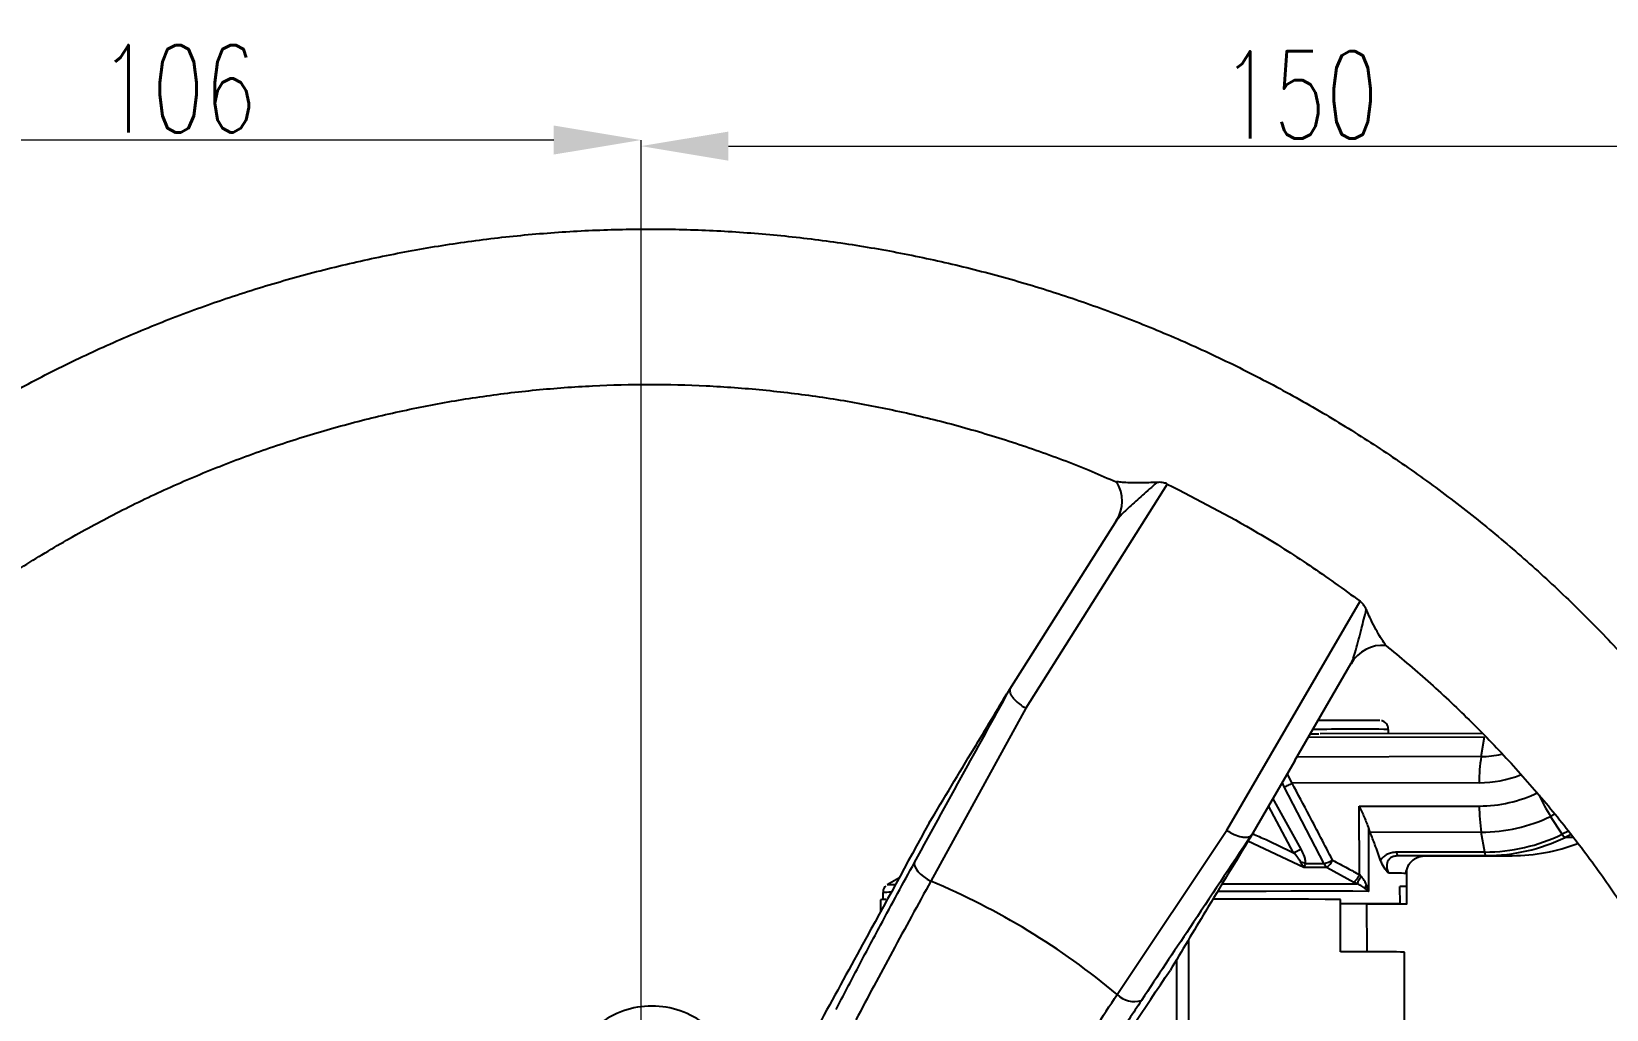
# Model space of a CAD drawing. Header units: millimetres. Extents: x 2462 to 4142, y 835 to 2023.
# Drawn here: x 2991.1 to 3171.5, y 1397.8 to 1509.8 of the extents above; entities that cross this region are included whole.
import ezdxf

# ---------------------------------------------------------------- set-up
doc = ezdxf.new("R2010")
doc.units = ezdxf.units.MM
doc.layers.add('标注', color=3, linetype='Continuous', lineweight=13)
doc.styles.add('SLDTEXTSTYLE1', font='txt.shx', dxfattribs={"width": 0.7, "bigfont": 'gbcbig.shx'})
doc.dimstyles.new('SLDDIMSTYLE12$0', dxfattribs={"dimtxt": 12, "dimasz": 10, "dimexe": 0, "dimexo": 0.0625, "dimgap": 0.875, "dimtad": 1, "dimdec": 1, "dimlfac": 1.8, "dimrnd": 1e-09, "dimzin": 12, "dimdsep": 46, "dimtxsty": 'SLDTEXTSTYLE1', "dimcen": 0.09, "dimdle": 8.16, "dimclrd": 3, "dimclre": 3, "dimadec": 0, "dimazin": 3, "dimtfac": 1, "dimtdec": 1, "dimtofl": 0, "dimtmove": 0, "dimatfit": 3, "dimfxl": 0, "dimfrac": 2, "dimtolj": 1, "dimlwd": 5, "dimlwe": 5, "dimarcsym": 0})

# ---------------------------------------------------------------- blocks, each defined once
blk = doc.blocks.new('*D34')
at = {"layer": 'Defpoints', "color": 0, "transparency": 16777216}
for p in [(2954.9, 1497.4), (2954.9, 1361.7), (3060.93, 1336.99)]:
    blk.add_point(p, dxfattribs=at)
at = {"layer": '标注', "color": 3, "linetype": 'Continuous', "lineweight": 5, "transparency": 16777216}
for p, q in [((2954.9, 1361.76), (2954.9, 1497.4)), ((3050.93, 1497.4), (2964.9, 1497.4))]:
    blk.add_line(p, q, dxfattribs=at)
at = {"layer": '标注', "color": 3, "lineweight": 5, "transparency": 16777216}
blk.add_line((3060.93, 1337.05), (3060.93, 1497.4), dxfattribs=at)
at = {"layer": '标注', "color": 3, "transparency": 16777216}
for points in [[(2964.9, 1499.07), (2964.9, 1495.74), (2954.9, 1497.4)], [(3050.93, 1499.07), (3050.93, 1495.74), (3060.93, 1497.4)]]:
    blk.add_solid(points, dxfattribs=at)
at = {"layer": '标注', "color": 0, "transparency": 16777216, "insert": (3007.92, 1503.28), "char_height": 10, "attachment_point": 5, "style": 'SLDTEXTSTYLE1'}
blk.add_mtext('\\A1;106', dxfattribs=at)
blk = doc.blocks.new('*D36')
at = {"layer": 'Defpoints', "color": 0, "transparency": 16777216}
for p in [(3211.81, 1496.71), (3211.81, 1408.49), (3060.93, 1338.39)]:
    blk.add_point(p, dxfattribs=at)
at = {"layer": '标注', "color": 3, "lineweight": 5, "transparency": 16777216}
blk.add_line((3060.93, 1338.46), (3060.93, 1496.71), dxfattribs=at)
at = {"layer": '标注', "color": 3, "linetype": 'Continuous', "lineweight": 5, "transparency": 16777216}
for p, q in [((3070.93, 1496.71), (3201.81, 1496.71)), ((3211.81, 1408.55), (3211.81, 1496.71))]:
    blk.add_line(p, q, dxfattribs=at)
at = {"layer": '标注', "color": 3, "transparency": 16777216}
for points in [[(3070.93, 1498.37), (3070.93, 1495.04), (3060.93, 1496.71)], [(3201.81, 1498.37), (3201.81, 1495.04), (3211.81, 1496.71)]]:
    blk.add_solid(points, dxfattribs=at)
at = {"layer": '标注', "color": 0, "transparency": 16777216, "insert": (3136.37, 1502.58), "char_height": 10, "attachment_point": 5, "style": 'SLDTEXTSTYLE1'}
blk.add_mtext('\\A1;150', dxfattribs=at)
blk = doc.blocks.new('*D30')
at = {"layer": 'Defpoints', "color": 0, "transparency": 16777216}
for p in [(3329.81, 1449.68), (3061.5, 1335.58), (3356.79, 1335.58)]:
    blk.add_point(p, dxfattribs=at)
at = {"layer": '标注', "color": 3, "lineweight": 5, "transparency": 16777216}
blk.add_line((3329.87, 1449.68), (3356.79, 1449.68), dxfattribs=at)
at = {"layer": '标注', "color": 3, "linetype": 'Continuous', "lineweight": 5, "transparency": 16777216}
for p, q in [((3356.79, 1439.68), (3356.79, 1345.58)), ((3061.56, 1335.58), (3356.79, 1335.58))]:
    blk.add_line(p, q, dxfattribs=at)
at = {"layer": '标注', "color": 3, "transparency": 16777216}
for points in [[(3355.13, 1439.68), (3358.46, 1439.68), (3356.79, 1449.68)], [(3355.13, 1345.58), (3358.46, 1345.58), (3356.79, 1335.58)]]:
    blk.add_solid(points, dxfattribs=at)
at = {"layer": '标注', "color": 0, "transparency": 16777216, "insert": (3350.92, 1392.63), "char_height": 10, "attachment_point": 5, "rotation": 90, "style": 'SLDTEXTSTYLE1'}
blk.add_mtext('\\A1;115', dxfattribs=at)

msp = doc.modelspace()

# ---------------------------------------------------------------- linework, layer by layer
at = {"color": 7, "linetype": 'Continuous', "lineweight": 25}
for p, q in [((3121.185, 1457.994), (3104.988, 1432.311)), ((3115.381, 1453.832), (3103.116, 1434.432)), ((3127.993, 1418.322), (3143.259, 1444.572)), ((3135.786, 1426.304), (3142.261, 1437.465)), ((3104.988, 1432.311), (3094.114, 1412.482)), ((3137.339, 1428.981), (3157.514, 1429.025)), ((3137.57, 1429.38), (3138.532, 1429.382)), ((3157.254, 1429.423), (3138.702, 1429.383)), ((3146.514, 1429.399), (3146.514, 1429.884)), ((3157.131, 1426.761), (3157.514, 1429.025)), ((3157.131, 1426.761), (3136.024, 1426.715)), ((3135.776, 1426.287), (3130.705, 1417.547)), ((3135.483, 1423.716), (3134.931, 1424.832)), ((3134.59, 1423.283), (3134.361, 1423.849)), ((3139.156, 1414.48), (3134.59, 1423.283)), ((3156.908, 1423.762), (3135.483, 1423.716)), ((3136.524, 1416.144), (3133.287, 1421.997)), ((3135.653, 1415.746), (3132.788, 1421.137)), ((3143.17, 1421.066), (3156.912, 1421.095)), ((3143.183, 1413.238), (3143.17, 1421.066)), ((3165.572, 1420.15), (3165.081, 1419.914)), ((3166.403, 1417.859), (3165.081, 1419.914)), ((3115.455, 1399.506), (3127.993, 1418.322)), ((3144.269, 1411.323), (3144.257, 1418.533)), ((3157.145, 1418.094), (3144.426, 1418.066)), ((3157.537, 1415.825), (3157.145, 1418.094)), ((3167.121, 1418.203), (3166.403, 1417.859)), ((3167.426, 1417.82), (3166.75, 1417.495)), ((3136.825, 1414.048), (3130.409, 1417.055)), ((3157.537, 1415.825), (3147.46, 1415.803)), ((3167.689, 1417.489), (3166.75, 1417.495)), ((3136.825, 1414.048), (3136.674, 1414.243)), ((3136.825, 1414.048), (3136.894, 1414.183)), ((3139.476, 1414.047), (3142.547, 1412.372)), ((3147.219, 1415.353), (3147.61, 1415.433)), ((3157.72, 1415.424), (3147.643, 1415.402)), ((3150.608, 1415.383), (3160.684, 1415.405)), ((3160.684, 1415.405), (3157.72, 1415.424)), ((3090.46, 1412.84), (3089.124, 1412.065)), ((3142.898, 1412.189), (3142.547, 1412.372)), ((3143.36, 1413.054), (3143.183, 1413.238)), ((3148.624, 1411.878), (3148.621, 1413.731)), ((3088.351, 1410.366), (3088.351, 1408.982)), ((3088.625, 1411.198), (3088.627, 1410.373)), ((3141.004, 1404.403), (3141.004, 1410.403)), ((3144.269, 1411.323), (3143.807, 1411.699)), ((3144.269, 1411.323), (3144, 1412.075)), ((3147.837, 1409.89), (3147.834, 1411.89)), ((3148.627, 1409.878), (3148.624, 1411.878)), ((3144.057, 1404.395), (3144.048, 1409.88)), ((3123.624, 1405.791), (3123.624, 1390.421)), ((3122.281, 1393.783), (3122.281, 1403.561)), ((3148.351, 1384.939), (3148.351, 1404.366))]:
    msp.add_line(p, q, dxfattribs=at)
at = {"color": 7, "linetype": 'Continuous', "lineweight": 25, "flags": 128}
for points in [[(3157.72, 1415.424), (3157.694, 1415.43), (3157.668, 1415.451), (3157.642, 1415.484), (3157.618, 1415.53), (3157.595, 1415.588), (3157.574, 1415.657), (3157.554, 1415.736), (3157.537, 1415.825)], [(3092.243, 1414.624), (3092.217, 1414.412), (3092.276, 1414.164), (3092.42, 1413.889), (3092.642, 1413.597), (3092.934, 1413.3), (3093.286, 1413.008), (3093.684, 1412.732), (3094.114, 1412.482)], [(3127.527, 1412.184), (3130.464, 1412.187), (3133.376, 1412.189), (3136.108, 1412.19), (3138.625, 1412.191), (3140.898, 1412.19), (3142.898, 1412.189)], [(3141.004, 1410.403), (3139.255, 1410.406), (3137.355, 1410.409), (3135.318, 1410.412), (3133.16, 1410.415), (3130.894, 1410.417), (3128.538, 1410.419), (3126.457, 1410.42)], [(3144.269, 1411.323), (3142.429, 1411.325), (3140.308, 1411.326), (3137.931, 1411.326), (3135.326, 1411.325), (3132.524, 1411.323), (3129.558, 1411.321), (3127, 1411.318)], [(3147.837, 1409.89), (3148.406, 1409.885), (3148.625, 1409.879), (3148.492, 1409.873), (3148.01, 1409.866), (3147.183, 1409.858), (3146.021, 1409.851), (3144.538, 1409.843), (3144.048, 1409.84)]]:
    msp.add_lwpolyline(points, dxfattribs=at)
at = {"color": 7, "linetype": 'Continuous', "lineweight": 25}
for centre, radius, start, end in [((3111.855, 1456.026), 4.155, 326.9341, 32.56919), ((3145.842, 1435.361), 4.155, 84.81343, 150.46576), ((3142.332, 301.881), 1129.006, 89.838616, 90.197945), ((3142.627, 244.723), 1185.167, 89.812113, 90.231997), ((3175.189, 1423.911), 18.282, 171.03193, 180.46614), ((3157.108, 1436.888), 10.127, 270.12823, 283.35037), ((3156.876, 1436.76), 12.999, 270.13764, 291.5172), ((3156.872, 1436.654), 15.558, 270.15002, 295.69118), ((3183.425, 1431.539), 21.717, 205.10571, 212.36241), ((3175.261, 1421.011), 18.349, 179.73661, 189.14742), ((3157.097, 1436.51), 18.416, 270.15002, 295.69118), ((3157.483, 1436.4), 20.575, 270.14993, 295.69121), ((3167.099, 1418.176), 0.764, 204.49827, 242.89037), ((3157.665, 1436.38), 20.956, 270.15002, 295.69118), ((3160.632, 1436.339), 20.934, 270.14311, 291.15665), ((3136.382, 1413.172), 1.462, 63.48508, 86.10856), ((3136.497, 1413.161), 1.096, 68.77927, 80.71753), ((3136.524, -2697.394), 4111.442, 89.958872, 89.99581), ((3136.342, -2458.848), 3873.329, 89.958374, 89.989747), ((3136.912, 1420.612), 6.53, 290.10201, 299.21845), ((3140.046, 1414.803), 0.946, 199.94025, 232.96948), ((3137.779, 1415.926), 2.532, 312.07752, 336.40634), ((3148.068, 1248.372), 167.031, 89.1287, 90.14557), ((3061.961, 1335.565), 83.367, 50.08313, 67.31409), ((3146.426, 1241.314), 172.081, 89.30334, 89.9709), ((3088.907, 1396.539), 13.838, 89.85515, 92.30299), ((3089.574, 1381.559), 29.654, 90.13397, 91.83295), ((3090.072, 1381.294), 30.786, 90.22055, 91.76488), ((3144.94, 1411.356), 1.184, 142.60755, 163.15678), ((3147.949, 1392.686), 19.204, 87.98448, 90.34292), ((3141.596, -68.176), 1478.079, 89.758067, 90.02295), ((3141.741, 821.048), 583.355, 89.350821, 90.072416), ((3117.402, 1401.434), 2.74, 224.7263, 287.60812)]:
    msp.add_arc(centre, radius, start, end, dxfattribs=at)
for points, knots in [([(3213.473, 1332.152), (3213.492, 1333.403), (3213.546, 1336.96), (3213.389, 1342.825), (3212.905, 1349.73), (3212.102, 1356.606), (3210.987, 1363.438), (3209.561, 1370.212), (3207.827, 1376.914), (3205.79, 1383.53), (3203.453, 1390.046), (3200.82, 1396.449), (3197.899, 1402.725), (3194.694, 1408.861), (3191.212, 1414.844), (3187.461, 1420.662), (3183.448, 1426.303), (3179.182, 1431.755), (3174.672, 1437.007), (3169.927, 1442.047), (3164.957, 1446.865), (3159.772, 1451.452), (3154.383, 1455.797), (3148.801, 1459.892), (3143.039, 1463.728), (3137.107, 1467.297), (3131.019, 1470.592), (3124.786, 1473.605), (3118.423, 1476.331), (3111.942, 1478.763), (3105.356, 1480.897), (3098.681, 1482.729), (3091.928, 1484.254), (3085.113, 1485.469), (3078.25, 1486.372), (3071.352, 1486.96), (3064.435, 1487.234), (3057.512, 1487.191), (3050.599, 1486.833), (3043.709, 1486.159), (3036.858, 1485.172), (3030.058, 1483.873), (3023.325, 1482.265), (3016.672, 1480.352), (3010.113, 1478.137), (3003.662, 1475.625), (2997.333, 1472.821), (2991.138, 1469.732), (2985.091, 1466.362), (2979.203, 1462.721), (2973.488, 1458.814), (2967.958, 1454.651), (2962.622, 1450.24), (2957.494, 1445.59), (2952.584, 1440.711), (2947.901, 1435.612), (2943.455, 1430.306), (2939.257, 1424.802), (2935.313, 1419.112), (2931.634, 1413.248), (2928.226, 1407.222), (2925.097, 1401.047), (2922.253, 1394.736), (2919.699, 1388.302), (2917.442, 1381.757), (2915.486, 1375.117), (2913.835, 1368.394), (2912.492, 1361.603), (2911.461, 1354.758), (2910.743, 1347.872), (2910.341, 1340.962), (2910.254, 1334.039), (2910.483, 1327.121), (2911.027, 1320.22), (2911.886, 1313.35), (2913.057, 1306.528), (2914.539, 1299.766), (2916.327, 1293.078), (2918.419, 1286.479), (2920.81, 1279.982), (2923.494, 1273.602), (2926.467, 1267.35), (2929.723, 1261.241), (2933.253, 1255.286), (2937.052, 1249.499), (2941.111, 1243.891), (2945.422, 1238.474), (2949.975, 1233.26), (2954.761, 1228.259), (2959.771, 1223.481), (2964.994, 1218.938), (2970.418, 1214.637), (2976.033, 1210.588), (2981.827, 1206.799), (2987.788, 1203.279), (2993.903, 1200.035), (3000.16, 1197.073), (3006.545, 1194.4), (3013.046, 1192.021), (3019.649, 1189.941), (3026.34, 1188.164), (3033.104, 1186.695), (3039.929, 1185.536), (3046.8, 1184.689), (3053.702, 1184.157), (3060.621, 1183.941), (3067.543, 1184.04), (3074.453, 1184.455), (3081.337, 1185.185), (3088.18, 1186.229), (3094.969, 1187.583), (3101.689, 1189.247), (3108.326, 1191.215), (3114.866, 1193.483), (3121.296, 1196.048), (3127.602, 1198.904), (3133.771, 1202.044), (3139.791, 1205.463), (3145.648, 1209.153), (3151.331, 1213.106), (3156.827, 1217.315), (3162.126, 1221.77), (3167.216, 1226.462), (3172.086, 1231.381), (3176.727, 1236.518), (3181.129, 1241.861), (3185.282, 1247.399), (3189.178, 1253.121), (3192.809, 1259.015), (3196.168, 1265.068), (3199.246, 1271.269), (3202.039, 1277.603), (3204.539, 1284.058), (3206.742, 1290.621), (3208.644, 1297.277), (3210.24, 1304.014), (3211.526, 1310.815), (3212.501, 1317.669), (3213.15, 1324.439), (3213.401, 1329.274), (3213.464, 1331.805), (3213.473, 1332.152)], [0, 0, 0, 0, 0.00394, 0.0112049, 0.0184702, 0.0257355, 0.0330008, 0.0402662, 0.0475315, 0.0547968, 0.0620622, 0.0693275, 0.0765928, 0.0838581, 0.0911235, 0.0983888, 0.1056541, 0.1129194, 0.1201848, 0.1274501, 0.1347154, 0.1419807, 0.1492461, 0.1565114, 0.1637767, 0.171042, 0.1783074, 0.1855727, 0.192838, 0.2001033, 0.2073687, 0.214634, 0.2218993, 0.2291646, 0.2364299, 0.2436953, 0.2509606, 0.2582259, 0.2654913, 0.2727566, 0.2800219, 0.2872872, 0.2945526, 0.3018179, 0.3090832, 0.3163485, 0.3236139, 0.3308792, 0.3381445, 0.3454098, 0.3526752, 0.3599405, 0.3672058, 0.3744712, 0.3817365, 0.3890018, 0.3962671, 0.4035325, 0.4107978, 0.4180631, 0.4253284, 0.4325938, 0.4398591, 0.4471244, 0.4543898, 0.4616551, 0.4689204, 0.4761857, 0.4834511, 0.4907164, 0.4979817, 0.5052471, 0.5125124, 0.5197777, 0.527043, 0.5343084, 0.5415737, 0.548839, 0.5561043, 0.5633697, 0.570635, 0.5779003, 0.5851657, 0.592431, 0.5996963, 0.6069616, 0.614227, 0.6214923, 0.6287576, 0.6360229, 0.6432883, 0.6505536, 0.6578189, 0.6650842, 0.6723496, 0.6796149, 0.6868802, 0.6941455, 0.7014109, 0.7086762, 0.7159415, 0.7232068, 0.7304721, 0.7377375, 0.7450028, 0.7522681, 0.7595334, 0.7667988, 0.7740641, 0.7813294, 0.7885948, 0.7958601, 0.8031254, 0.8103907, 0.8176561, 0.8249214, 0.8321867, 0.839452, 0.8467174, 0.8539827, 0.861248, 0.8685133, 0.8757787, 0.883044, 0.8903093, 0.8975747, 0.90484, 0.9121053, 0.9193706, 0.926636, 0.9339013, 0.9411666, 0.948432, 0.9556973, 0.9629626, 0.9702279, 0.9774933, 0.9847586, 0.9920239, 0.9989071, 1, 1, 1, 1]), ([(2929.778, 1356.664), (2929.798, 1356.813), (2930.112, 1359.109), (2931.01, 1363.508), (2932.494, 1369.838), (2934.317, 1376.082), (2936.432, 1382.232), (2938.846, 1388.271), (2941.55, 1394.186), (2944.538, 1399.963), (2947.803, 1405.588), (2951.338, 1411.048), (2955.133, 1416.329), (2959.181, 1421.42), (2963.471, 1426.308), (2967.993, 1430.983), (2972.737, 1435.432), (2977.692, 1439.645), (2982.845, 1443.613), (2988.185, 1447.325), (2993.699, 1450.774), (2999.374, 1453.951), (3005.197, 1456.849), (3011.153, 1459.46), (3017.229, 1461.779), (3023.411, 1463.8), (3029.684, 1465.519), (3036.033, 1466.931), (3042.442, 1468.032), (3048.898, 1468.821), (3055.385, 1469.296), (3061.886, 1469.455), (3068.388, 1469.298), (3074.875, 1468.825), (3081.331, 1468.038), (3087.741, 1466.938), (3094.09, 1465.527), (3100.364, 1463.814), (3106.541, 1461.782), (3111.541, 1459.921), (3114.431, 1458.632), (3115.342, 1458.226)], [0, 0, 0, 0, 0.0018477, 0.0284935, 0.0551393, 0.0817852, 0.108431, 0.1350768, 0.1617227, 0.1883685, 0.2150143, 0.2416602, 0.268306, 0.2949518, 0.3215976, 0.3482435, 0.3748893, 0.4015351, 0.428181, 0.4548268, 0.4814726, 0.5081185, 0.5347643, 0.5614101, 0.588056, 0.6147018, 0.6413476, 0.6679935, 0.6946393, 0.7212852, 0.747931, 0.7745768, 0.8012227, 0.8278685, 0.8545144, 0.8811602, 0.9078061, 0.9344519, 0.9610978, 0.9877436, 1, 1, 1, 1]), ([(3119.989, 1458.169), (3119.429, 1457.674), (3118.335, 1456.703), (3116.896, 1455.398), (3115.806, 1454.388), (3115.46, 1453.924), (3115.337, 1453.759)], [0, 0, 0, 0, 0.3035386, 0.5944179, 0.8555763, 1, 1, 1, 1]), ([(3119.999, 1458.179), (3119.39, 1458.151), (3118.008, 1458.088), (3116.492, 1458.139), (3115.626, 1458.222), (3115.364, 1458.263), (3115.358, 1458.263), (3115.356, 1458.263)], [0, 0, 0, 0, 0.2975459, 0.6742449, 0.8385185, 0.958082, 1, 1, 1, 1]), ([(3121.185, 1457.994), (3121.045, 1458.047), (3120.707, 1458.177), (3120.29, 1458.193), (3120.039, 1458.18), (3119.966, 1458.177)], [0, 0, 0, 0, 0.3339022, 0.8087416, 1, 1, 1, 1]), ([(3121.185, 1457.994), (3124.671, 1456.197), (3130.245, 1453.323), (3137.538, 1448.706), (3141.35, 1445.951), (3143.259, 1444.572)], [0, 0, 0, 0, 0.45458064, 0.72692318, 1, 1, 1, 1]), ([(3142.227, 1437.409), (3142.315, 1437.594), (3142.506, 1437.998), (3142.896, 1439.351), (3143.382, 1441.233), (3143.791, 1442.878), (3143.973, 1443.611)], [0, 0, 0, 0, 0.143983, 0.3135436, 0.6943381, 1, 1, 1, 1]), ([(3143.962, 1443.624), (3143.885, 1443.78), (3143.748, 1444.055), (3143.49, 1444.384), (3143.315, 1444.526), (3143.259, 1444.572)], [0, 0, 0, 0, 0.4689801, 0.8284703, 1, 1, 1, 1]), ([(3146.217, 1439.498), (3146.197, 1439.525), (3146.142, 1439.594), (3145.578, 1440.425), (3144.802, 1441.814), (3144.202, 1443.106), (3143.971, 1443.603)], [0, 0, 0, 0, 0.1174282, 0.3105668, 0.7346729, 1, 1, 1, 1]), ([(3146.216, 1439.493), (3147.828, 1438.15), (3151.106, 1435.421), (3155.788, 1431.007), (3160.315, 1426.338), (3164.606, 1421.45), (3168.655, 1416.36), (3172.451, 1411.08), (3175.987, 1405.621), (3179.254, 1399.997), (3182.244, 1394.221), (3184.949, 1388.307), (3187.364, 1382.268), (3189.483, 1376.119), (3191.301, 1369.875), (3192.813, 1363.549), (3194.016, 1357.157), (3194.909, 1350.715), (3195.482, 1344.237), (3195.741, 1338.178), (3195.697, 1334.284), (3195.677, 1332.556)], [0, 0, 0, 0, 0.05157585, 0.10486723, 0.15815862, 0.21145, 0.26474139, 0.31803277, 0.37132415, 0.42461553, 0.47790691, 0.53119829, 0.58448966, 0.63778104, 0.69107241, 0.74436378, 0.79765515, 0.85094651, 0.90423788, 0.95752924, 1, 1, 1, 1]), ([(3092.243, 1414.624), (3094.284, 1418.334), (3097.928, 1424.96), (3101.569, 1431.585), (3103.171, 1434.5)], [0, 0, 0, 0, 0.56, 1, 1, 1, 1]), ([(3093.914, 1419.155), (3095.624, 1421.995), (3098.679, 1427.065), (3101.726, 1432.125), (3103.068, 1434.352)], [0, 0, 0, 0, 0.5600021, 1, 1, 1, 1]), ([(3103.171, 1434.5), (3103.172, 1434.504), (3103.175, 1434.513), (3103.172, 1434.515), (3103.145, 1434.48), (3103.101, 1434.406), (3103.068, 1434.352)], [0, 0, 0, 0, 0.0824935, 0.1705882, 0.3803725, 1, 1, 1, 1]), ([(3103.171, 1434.5), (3103.155, 1434.362), (3103.131, 1434.15), (3103.317, 1433.775), (3103.605, 1433.371), (3104.085, 1432.908), (3104.59, 1432.549), (3104.872, 1432.377), (3104.958, 1432.328), (3104.988, 1432.311)], [0, 0, 0, 0, 0.2389974, 0.3678339, 0.4996781, 0.7489725, 0.9246802, 0.9739406, 1, 1, 1, 1]), ([(3146.498, 1429.885), (3146.499, 1429.957), (3146.503, 1430.138), (3146.389, 1430.391), (3146.22, 1430.604), (3146.039, 1430.742), (3145.873, 1430.82), (3145.761, 1430.854), (3145.714, 1430.862), (3145.712, 1430.862)], [0, 0, 0, 0, 0.15752973, 0.39489055, 0.58813311, 0.75150715, 0.88752589, 0.99476503, 1, 1, 1, 1]), ([(3135.483, 1423.716), (3135.403, 1423.671), (3135.24, 1423.581), (3134.992, 1423.456), (3134.764, 1423.35), (3134.647, 1423.305), (3134.59, 1423.283)], [0, 0, 0, 0, 0.2471244, 0.5027753, 0.7569558, 1, 1, 1, 1]), ([(3140.099, 1414.913), (3139.224, 1416.609), (3137.704, 1419.553), (3136.145, 1422.476), (3135.483, 1423.716)], [0, 0, 0, 0, 0.5757941, 1, 1, 1, 1]), ([(3143.17, 1421.066), (3143.364, 1420.646), (3143.763, 1419.784), (3144.09, 1418.957), (3144.257, 1418.533)], [0, 0, 0, 0, 0.4867384, 1, 1, 1, 1]), ([(3093.914, 1419.155), (3091.376, 1414.514), (3087.151, 1406.785), (3082.916, 1399.05), (3081.224, 1395.959)], [0, 0, 0, 0, 0.60041569, 1, 1, 1, 1]), ([(3130.787, 1417.708), (3128.443, 1414.184), (3124.258, 1407.89), (3120.073, 1401.593), (3118.231, 1398.822)], [0, 0, 0, 0, 0.56, 1, 1, 1, 1]), ([(3127.993, 1418.322), (3128.022, 1418.304), (3128.105, 1418.25), (3128.388, 1418.079), (3128.94, 1417.795), (3129.574, 1417.581), (3130.068, 1417.509), (3130.49, 1417.515), (3130.67, 1417.632), (3130.787, 1417.708)], [0, 0, 0, 0, 0.0260682, 0.0753319, 0.2510276, 0.500322, 0.6321635, 0.7609991, 1, 1, 1, 1]), ([(3130.705, 1417.547), (3130.738, 1417.602), (3130.782, 1417.675), (3130.8, 1417.716), (3130.796, 1417.718), (3130.79, 1417.711), (3130.787, 1417.708)], [0, 0, 0, 0, 0.6196275, 0.8294119, 0.9175065, 1, 1, 1, 1]), ([(3130.93, 1417.935), (3131.453, 1417.709), (3133.046, 1417.022), (3134.605, 1416.259), (3135.653, 1415.746)], [0, 0, 0, 0, 0.3282419, 1, 1, 1, 1]), ([(3144.426, 1418.066), (3144.392, 1418.151), (3144.333, 1418.302), (3144.28, 1418.462), (3144.257, 1418.533)], [0, 0, 0, 0, 0.5613069, 1, 1, 1, 1]), ([(3145.605, 1414.873), (3145.397, 1415.475), (3145.027, 1416.543), (3144.608, 1417.604), (3144.426, 1418.066)], [0, 0, 0, 0, 0.5638275, 1, 1, 1, 1]), ([(3130.705, 1417.547), (3128.99, 1414.698), (3125.926, 1409.611), (3122.855, 1404.513), (3121.503, 1402.27)], [0, 0, 0, 0, 0.5599981, 1, 1, 1, 1]), ([(3135.653, 1415.746), (3135.73, 1415.787), (3135.886, 1415.871), (3136.125, 1415.986), (3136.348, 1416.083), (3136.466, 1416.124), (3136.524, 1416.144)], [0, 0, 0, 0, 0.2454954, 0.5, 0.7545047, 1, 1, 1, 1]), ([(3137.035, 1414.481), (3137.031, 1414.603), (3137.023, 1414.865), (3136.865, 1415.435), (3136.659, 1415.864), (3136.524, 1416.144)], [0, 0, 0, 0, 0.2320046, 0.4979825, 1, 1, 1, 1]), ([(3147.46, 1415.803), (3147.267, 1415.791), (3146.884, 1415.768), (3146.367, 1415.582), (3145.916, 1415.29), (3145.711, 1415.016), (3145.605, 1414.873)], [0, 0, 0, 0, 0.2428985, 0.4817256, 0.7308225, 1, 1, 1, 1]), ([(3147.59, 1415.43), (3147.574, 1415.453), (3147.54, 1415.498), (3147.495, 1415.627), (3147.472, 1415.744), (3147.46, 1415.803)], [0, 0, 0, 0, 0.3311096, 0.6655548, 1, 1, 1, 1]), ([(3083.261, 1397.784), (3084.113, 1399.42), (3085.81, 1402.678), (3088.173, 1407.124), (3090.324, 1411.119), (3091.602, 1413.453), (3092.243, 1414.624)], [0, 0, 0, 0, 0.2815396, 0.5608619, 0.7796518, 1, 1, 1, 1]), ([(3136.481, 1414.631), (3136.445, 1414.711), (3136.36, 1414.893), (3136.083, 1415.272), (3135.826, 1415.555), (3135.653, 1415.746)], [0, 0, 0, 0, 0.2031095, 0.46477969, 1, 1, 1, 1]), ([(3136.481, 1414.631), (3136.512, 1414.555), (3136.568, 1414.414), (3136.641, 1414.297), (3136.674, 1414.243)], [0, 0, 0, 0, 0.5364801, 1, 1, 1, 1]), ([(3136.894, 1414.183), (3136.919, 1414.234), (3136.961, 1414.32), (3137.013, 1414.434), (3137.035, 1414.481)], [0, 0, 0, 0, 0.5830316, 1, 1, 1, 1]), ([(3140.099, 1414.913), (3140.68, 1414.6), (3141.71, 1414.044), (3142.736, 1413.482), (3143.183, 1413.238)], [0, 0, 0, 0, 0.5642907, 1, 1, 1, 1]), ([(3146.513, 1413.395), (3146.341, 1413.593), (3146.023, 1413.96), (3145.737, 1414.586), (3145.605, 1414.873)], [0, 0, 0, 0, 0.5406043, 1, 1, 1, 1]), ([(3147.225, 1415.35), (3147.137, 1415.327), (3146.936, 1415.273), (3146.685, 1415.109), (3146.393, 1414.777), (3146.252, 1414.177), (3146.42, 1413.676), (3146.513, 1413.395)], [0, 0, 0, 0, 0.0864823, 0.1997812, 0.3213234, 0.6199226, 1, 1, 1, 1]), ([(3147.643, 1415.402), (3147.517, 1415.4), (3147.37, 1415.398), (3147.244, 1415.356), (3147.225, 1415.35)], [0, 0, 0, 0, 0.8505102, 1, 1, 1, 1]), ([(3147.643, 1415.402), (3147.626, 1415.402), (3147.607, 1415.403), (3147.591, 1415.43), (3147.59, 1415.43)], [0, 0, 0, 0, 0.99012509, 1, 1, 1, 1]), ([(3148.518, 1413.383), (3148.572, 1413.663), (3148.669, 1414.163), (3149.106, 1414.758), (3149.549, 1415.092), (3149.889, 1415.259), (3150.252, 1415.364), (3150.487, 1415.377), (3150.608, 1415.383)], [0, 0, 0, 0, 0.3361377, 0.600486, 0.7079626, 0.8081701, 0.9019917, 1, 1, 1, 1]), ([(3094.114, 1412.482), (3093.378, 1411.153), (3091.932, 1408.543), (3089.735, 1404.498), (3087.604, 1400.527), (3086.214, 1397.896), (3085.533, 1396.606)], [0, 0, 0, 0, 0.2645653, 0.51943, 0.7645791, 1, 1, 1, 1]), ([(3143.183, 1413.238), (3143.13, 1413.139), (3143.019, 1412.936), (3142.836, 1412.665), (3142.667, 1412.457), (3142.586, 1412.4), (3142.547, 1412.372)], [0, 0, 0, 0, 0.2423334, 0.4999392, 0.757578, 1, 1, 1, 1]), ([(3143.807, 1411.699), (3143.658, 1411.799), (3143.395, 1411.975), (3143.048, 1412.124), (3142.898, 1412.189)], [0, 0, 0, 0, 0.5684211, 1, 1, 1, 1]), ([(3143.36, 1413.054), (3143.313, 1412.959), (3143.217, 1412.764), (3143.079, 1412.5), (3142.964, 1412.29), (3142.92, 1412.222), (3142.899, 1412.189)], [0, 0, 0, 0, 0.2432266, 0.5000017, 0.7567759, 1, 1, 1, 1]), ([(3144, 1412.075), (3143.893, 1412.295), (3143.724, 1412.644), (3143.458, 1412.943), (3143.36, 1413.054)], [0, 0, 0, 0, 0.6290875, 1, 1, 1, 1]), ([(3088.949, 1411.924), (3088.89, 1411.865), (3088.749, 1411.723), (3088.635, 1411.46), (3088.639, 1411.271), (3088.641, 1411.198)], [0, 0, 0, 0, 0.3090519, 0.7353202, 1, 1, 1, 1]), ([(3106.993, 1380.557), (3108.9, 1383.412), (3113.737, 1390.654), (3118.574, 1397.888), (3121.503, 1402.27)], [0, 0, 0, 0, 0.3942257, 1, 1, 1, 1]), ([(3105.333, 1384.568), (3106.163, 1385.766), (3107.86, 1388.211), (3110.4, 1391.933), (3112.973, 1395.749), (3114.618, 1398.238), (3115.455, 1399.506)], [0, 0, 0, 0, 0.2354218, 0.4805713, 0.7354356, 1, 1, 1, 1]), ([(3118.231, 1398.822), (3117.286, 1397.407), (3115.4, 1394.584), (3112.594, 1390.477), (3109.936, 1386.635), (3108.273, 1384.269), (3107.439, 1383.083)], [0, 0, 0, 0, 0.2800318, 0.5584059, 0.7786039, 1, 1, 1, 1])]:
    msp.add_open_spline(points, degree=3, knots=knots, dxfattribs=at)
msp.add_open_spline([(3071.872, 1390.591), (3071.502, 1391.638), (3070.76, 1393.732), (3068.428, 1396.197), (3065.489, 1397.807), (3062.168, 1398.361), (3058.848, 1397.807), (3055.909, 1396.197), (3053.577, 1393.732), (3052.835, 1391.638), (3052.464, 1390.591)], degree=3, dxfattribs=at)

# ---------------------------------------------------------------- dimensions: what is measured, and where the dimension line sits
at = {"layer": '标注'}
for base, p1, p2, text, picture, middle in [((2954.903, 1497.405), (3060.929, 1336.986), (2954.903, 1361.697), '106', '*D34', (3007.916, 1503.28)), ((3211.805, 1496.705), (3060.927, 1338.393), (3211.805, 1408.488), '150', '*D36', (3136.366, 1502.58))]:
    dim = msp.add_linear_dim(base=base, p1=p1, p2=p2, text=text, dimstyle='SLDDIMSTYLE12$0', override={"dimtxt": 10, "dimtdec": 3, "dimtzin": 0}, dxfattribs=at)
    dim.commit()
    dim.dimension.update_dxf_attribs({"geometry": picture, "text_midpoint": middle})
dim = msp.add_linear_dim(base=(3356.795, 1335.577), p1=(3329.809, 1449.676), p2=(3061.497, 1335.577), angle=90, text='115', dimstyle='SLDDIMSTYLE12$0', override={"dimtxt": 10, "dimtdec": 3, "dimtzin": 0}, dxfattribs=at)
dim.commit()
dim.dimension.update_dxf_attribs({"geometry": '*D30', "text_midpoint": (3350.92, 1392.626)})

doc.saveas('drawing.dxf')
